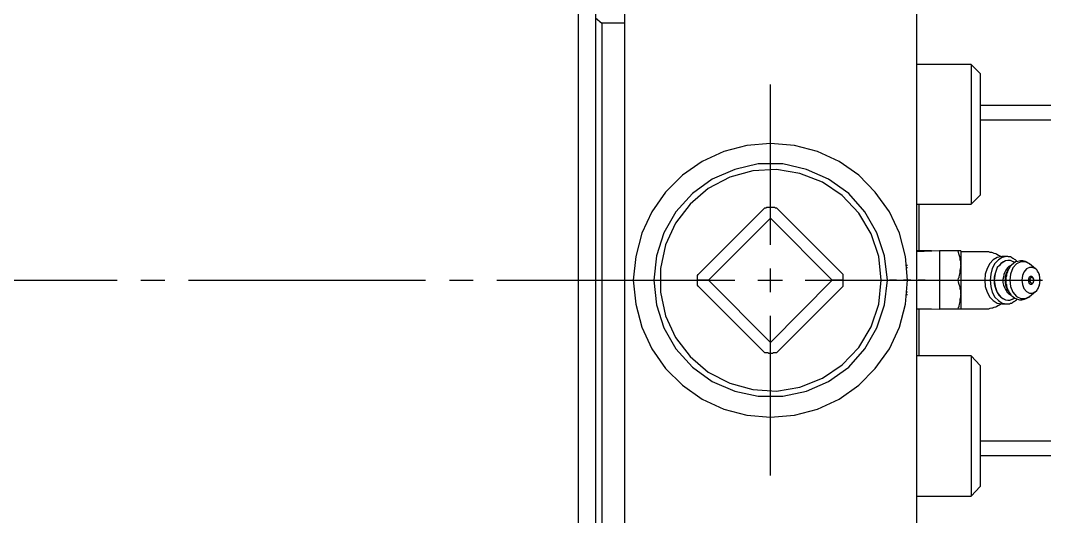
# Model space of a CAD drawing. Header units: millimetres. Extents: x -211 to 45495, y 24 to 52952.
# Drawn here: x 23495.8 to 23671.4, y 28251.5 to 28336.5 of the extents above; entities that cross this region are included whole.
import ezdxf

# ---------------------------------------------------------------- set-up
doc = ezdxf.new("R2010")
doc.units = ezdxf.units.MM
doc.layers.add('Layer2', color=7, linetype='Continuous')

# ---------------------------------------------------------------- blocks, each defined once
blk = doc.blocks.new('BLKF1005')
at = {"layer": 'Layer2', "color": 7, "linetype": 'Continuous', "lineweight": 25}
for p, q in [((23665.96, 28294.13), (23665.53, 28293.09)), ((23666.57, 28294.82), (23665.96, 28294.13)), ((23667.34, 28295.16), (23666.57, 28294.82)), ((23668.12, 28295.16), (23667.34, 28295.16)), ((23668.8, 28294.82), (23668.12, 28295.16)), ((23665.53, 28293.09), (23665.45, 28292.06)), ((23665.45, 28292.06), (23665.53, 28290.94)), ((23665.53, 28290.94), (23665.96, 28289.99)), ((23665.96, 28289.99), (23666.57, 28289.22)), ((23666.57, 28289.22), (23667.34, 28288.88)), ((23667.34, 28288.88), (23668.12, 28288.88))]:
    blk.add_line(p, q, dxfattribs=at)
blk = doc.blocks.new('BLKF1006')
at = {"layer": 'Layer2', "color": 7, "linetype": 'Continuous', "lineweight": 25}
for p, q in [((23670.18, 28290.43), (23670.27, 28290.6)), ((23670.27, 28290.6), (23670.35, 28290.77)), ((23670.35, 28290.77), (23670.44, 28290.94)), ((23670.44, 28290.94), (23670.53, 28291.11)), ((23670.53, 28291.29), (23670.61, 28291.46)), ((23670.53, 28291.11), (23670.53, 28291.29)), ((23670.61, 28291.63), (23670.61, 28291.8)), ((23670.61, 28291.46), (23670.61, 28291.63)), ((23669.84, 28290.08), (23670.01, 28290.17)), ((23670.01, 28290.17), (23670.1, 28290.34)), ((23670.1, 28290.34), (23670.18, 28290.43))]:
    blk.add_line(p, q, dxfattribs=at)
blk = doc.blocks.new('BLKF1007')
at = {"layer": 'Layer2', "color": 7, "linetype": 'Continuous', "lineweight": 25}
for p, q in [((23668.8, 28294.21), (23668.29, 28293.96)), ((23669.32, 28294.21), (23668.8, 28294.21)), ((23669.84, 28293.96), (23669.32, 28294.21)), ((23667.6, 28292.84), (23667.51, 28292.06)), ((23667.86, 28293.44), (23667.6, 28292.84)), ((23668.29, 28293.96), (23667.86, 28293.44)), ((23667.51, 28292.06), (23667.6, 28291.29)), ((23667.6, 28291.29), (23667.86, 28290.6)), ((23667.86, 28290.6), (23668.29, 28290.08)), ((23668.29, 28290.08), (23668.8, 28289.82)), ((23668.8, 28289.82), (23669.32, 28289.82))]:
    blk.add_line(p, q, dxfattribs=at)
blk = doc.blocks.new('BLKF1008')
at = {"layer": 'Layer2', "color": 7, "linetype": 'Continuous', "lineweight": 25}
for p, q in [((23670.1, 28293.78), (23670.01, 28293.87)), ((23670.18, 28293.61), (23670.1, 28293.78)), ((23670.27, 28293.44), (23670.18, 28293.61)), ((23670.35, 28293.35), (23670.27, 28293.44)), ((23670.44, 28293.18), (23670.35, 28293.35)), ((23670.53, 28293.01), (23670.44, 28293.18)), ((23670.53, 28292.84), (23670.53, 28293.01)), ((23670.61, 28292.58), (23670.53, 28292.84)), ((23670.61, 28292.23), (23670.61, 28292.58)), ((23670.7, 28292.06), (23670.61, 28292.23))]:
    blk.add_line(p, q, dxfattribs=at)
blk = doc.blocks.new('BLKF1009')
at = {"layer": 'Layer2', "color": 7, "linetype": 'Continuous', "lineweight": 25}
for p, q in [((23664.76, 28292.49), (23664.76, 28291.37)), ((23664.76, 28291.37), (23664.84, 28291.29)), ((23664.84, 28291.29), (23664.84, 28291.03)), ((23664.84, 28291.03), (23664.93, 28290.86)), ((23664.93, 28290.86), (23664.93, 28290.77)), ((23664.93, 28290.77), (23664.93, 28290.68)), ((23664.93, 28290.68), (23665.02, 28290.51)), ((23665.02, 28290.51), (23665.02, 28290.43)), ((23665.02, 28290.43), (23665.1, 28290.43)), ((23665.1, 28290.43), (23665.1, 28290.34)), ((23665.1, 28290.34), (23665.1, 28290.25)), ((23665.1, 28290.25), (23665.19, 28290.25)), ((23665.19, 28290.25), (23665.19, 28290.17)), ((23665.19, 28290.17), (23665.19, 28290.08)), ((23665.19, 28290.08), (23665.27, 28290.08))]:
    blk.add_line(p, q, dxfattribs=at)
blk = doc.blocks.new('BLKF1010')
at = {"layer": 'Layer2', "color": 7, "linetype": 'Continuous', "lineweight": 25}
for p, q in [((23664.76, 28292.49), (23664.76, 28291.37)), ((23664.76, 28291.37), (23664.84, 28290.94)), ((23664.84, 28290.94), (23665.02, 28290.51)), ((23665.02, 28290.51), (23665.02, 28290.43)), ((23665.02, 28290.43), (23665.1, 28290.43)), ((23665.1, 28290.43), (23665.1, 28290.34)), ((23665.1, 28290.34), (23665.27, 28289.99)), ((23665.27, 28289.99), (23665.53, 28289.65)), ((23665.53, 28289.65), (23665.62, 28289.56)), ((23665.62, 28289.56), (23665.62, 28289.48)), ((23665.62, 28289.48), (23665.96, 28289.22)), ((23665.96, 28289.22), (23666.31, 28288.96)), ((23666.31, 28288.96), (23666.74, 28288.79)), ((23666.74, 28288.79), (23667.08, 28288.7)), ((23667.08, 28288.7), (23667.51, 28288.7)), ((23667.51, 28288.7), (23667.94, 28288.79)), ((23667.94, 28288.79), (23668.37, 28288.96)), ((23668.37, 28288.96), (23668.72, 28289.13))]:
    blk.add_line(p, q, dxfattribs=at)
blk = doc.blocks.new('BLKF1011')
at = {"layer": 'Layer2', "color": 7, "linetype": 'Continuous', "lineweight": 25}
for p, q in [((23665.45, 28294.3), (23665.27, 28294.04)), ((23665.27, 28294.04), (23665.27, 28293.96)), ((23665.7, 28294.64), (23665.45, 28294.3)), ((23666.05, 28294.9), (23665.7, 28294.64)), ((23666.39, 28295.16), (23666.05, 28294.9)), ((23666.82, 28295.25), (23666.39, 28295.16)), ((23667.25, 28295.33), (23666.82, 28295.25)), ((23667.68, 28295.33), (23667.25, 28295.33)), ((23668.12, 28295.25), (23667.68, 28295.33)), ((23668.46, 28295.08), (23668.12, 28295.25)), ((23668.55, 28294.99), (23668.46, 28295.08)), ((23668.89, 28294.82), (23668.55, 28294.99)), ((23668.89, 28294.73), (23668.89, 28294.82)), ((23665.02, 28293.44), (23664.84, 28293.09)), ((23664.84, 28293.09), (23664.84, 28292.84)), ((23665.27, 28293.96), (23665.02, 28293.61)), ((23665.02, 28293.61), (23665.02, 28293.44))]:
    blk.add_line(p, q, dxfattribs=at)
blk = doc.blocks.new('BLKF1012')
at = {"layer": 'Layer2', "color": 7, "linetype": 'Continuous', "lineweight": 25}
for p, q in [((23668.72, 28292.49), (23668.63, 28292.23)), ((23668.63, 28292.23), (23668.63, 28292.06)), ((23668.8, 28292.58), (23668.72, 28292.49)), ((23668.98, 28292.66), (23668.8, 28292.58)), ((23669.15, 28292.66), (23668.98, 28292.66)), ((23669.32, 28292.58), (23669.15, 28292.66)), ((23669.58, 28292.23), (23669.41, 28292.49)), ((23669.58, 28292.06), (23669.58, 28292.23)), ((23668.63, 28292.06), (23668.63, 28291.8)), ((23668.63, 28291.8), (23668.72, 28291.54)), ((23668.72, 28291.54), (23668.8, 28291.46)), ((23668.8, 28291.46), (23668.98, 28291.37)), ((23668.98, 28291.37), (23669.15, 28291.37)), ((23669.15, 28291.37), (23669.32, 28291.46)), ((23669.32, 28291.46), (23669.49, 28291.63)), ((23669.49, 28291.63), (23669.58, 28291.89)), ((23669.58, 28291.89), (23669.58, 28292.06))]:
    blk.add_line(p, q, dxfattribs=at)
blk = doc.blocks.new('BLKF1013')
at = {"layer": 'Layer2', "color": 7, "linetype": 'Continuous', "lineweight": 25}
for p, q in [((23669.41, 28292.49), (23669.32, 28292.49)), ((23669.41, 28292.41), (23669.41, 28292.49)), ((23669.49, 28292.41), (23669.41, 28292.41)), ((23669.49, 28292.23), (23669.49, 28292.41)), ((23669.58, 28292.23), (23669.49, 28292.23)), ((23669.58, 28292.06), (23669.58, 28292.23))]:
    blk.add_line(p, q, dxfattribs=at)
blk = doc.blocks.new('BLKF1014')
at = {"layer": 'Layer2', "color": 7, "linetype": 'Continuous', "lineweight": 25}
for p, q in [((23669.23, 28291.54), (23669.32, 28291.54)), ((23669.32, 28291.54), (23669.41, 28291.63)), ((23669.41, 28291.63), (23669.49, 28291.63)), ((23669.49, 28291.72), (23669.49, 28291.8)), ((23669.49, 28291.8), (23669.58, 28291.8)), ((23669.49, 28291.63), (23669.49, 28291.72)), ((23669.58, 28291.89), (23669.58, 28291.98)), ((23669.58, 28291.8), (23669.58, 28291.89))]:
    blk.add_line(p, q, dxfattribs=at)
blk = doc.blocks.new('BLKF1015')
at = {"layer": 'Layer2', "color": 7, "linetype": 'Continuous', "lineweight": 25}
for p, q in [((23668.98, 28292.41), (23668.89, 28292.23)), ((23668.89, 28292.23), (23668.89, 28292.15)), ((23669.06, 28292.49), (23668.98, 28292.41)), ((23669.23, 28292.49), (23669.06, 28292.49)), ((23668.89, 28292.15), (23668.89, 28292.06)), ((23668.89, 28292.06), (23668.89, 28291.89)), ((23668.89, 28291.89), (23668.89, 28291.8)), ((23668.89, 28291.8), (23668.98, 28291.63)), ((23668.98, 28291.63), (23669.06, 28291.63)), ((23669.06, 28291.63), (23669.15, 28291.54))]:
    blk.add_line(p, q, dxfattribs=at)
blk = doc.blocks.new('BLKF1016')
at = {"layer": 'Layer2', "color": 7, "linetype": 'Continuous', "lineweight": 25}
for p, q in [((23664.84, 28293.09), (23664.76, 28293.01)), ((23664.76, 28293.01), (23664.76, 28292.92)), ((23664.93, 28293.44), (23664.84, 28293.35)), ((23664.84, 28293.35), (23664.84, 28293.27)), ((23664.84, 28293.27), (23664.84, 28293.18)), ((23664.84, 28293.18), (23664.84, 28293.09)), ((23665.02, 28293.61), (23664.93, 28293.53)), ((23664.93, 28293.53), (23664.93, 28293.44)), ((23665.1, 28293.7), (23665.02, 28293.7)), ((23665.02, 28293.7), (23665.02, 28293.61))]:
    blk.add_line(p, q, dxfattribs=at)
blk = doc.blocks.new('BLKF1017')
at = {"layer": 'Layer2', "color": 7, "linetype": 'Continuous', "lineweight": 25}
for p, q in [((23665.27, 28294.04), (23665.27, 28293.96)), ((23664.84, 28292.75), (23664.76, 28292.75)), ((23664.76, 28292.75), (23664.76, 28292.66)), ((23664.76, 28292.66), (23664.76, 28292.58)), ((23664.93, 28293.18), (23664.84, 28293.09)), ((23664.84, 28293.09), (23664.84, 28292.92)), ((23664.84, 28292.92), (23664.84, 28292.84)), ((23664.84, 28292.84), (23664.84, 28292.75)), ((23665.02, 28293.44), (23664.93, 28293.35)), ((23664.93, 28293.35), (23664.93, 28293.27)), ((23664.93, 28293.27), (23664.93, 28293.18)), ((23665.1, 28293.7), (23665.02, 28293.61)), ((23665.02, 28293.61), (23665.02, 28293.53)), ((23665.02, 28293.53), (23665.02, 28293.44)), ((23665.19, 28293.87), (23665.1, 28293.78)), ((23665.1, 28293.78), (23665.1, 28293.7)), ((23665.27, 28293.96), (23665.19, 28293.96)), ((23665.19, 28293.96), (23665.19, 28293.87))]:
    blk.add_line(p, q, dxfattribs=at)
blk = doc.blocks.new('BLKF1018')
at = {"layer": 'Layer2', "color": 7, "linetype": 'Continuous', "lineweight": 25}
for p, q in [((23664.76, 28292.75), (23664.67, 28292.75)), ((23664.67, 28292.75), (23664.67, 28291.37)), ((23664.76, 28292.84), (23664.76, 28292.75)), ((23664.67, 28291.37), (23664.76, 28291.29)), ((23664.76, 28291.29), (23664.76, 28291.11)), ((23664.76, 28291.11), (23664.76, 28290.94)), ((23664.76, 28290.94), (23664.84, 28290.77)), ((23664.84, 28290.77), (23664.93, 28290.68)), ((23664.93, 28290.68), (23664.93, 28290.6)), ((23664.93, 28290.6), (23664.93, 28290.51)), ((23664.93, 28290.51), (23665.02, 28290.51)), ((23665.02, 28290.51), (23665.02, 28290.43)), ((23665.02, 28290.43), (23665.02, 28290.34))]:
    blk.add_line(p, q, dxfattribs=at)
blk = doc.blocks.new('BLKF1019')
at = {"layer": 'Layer2', "color": 7, "linetype": 'Continuous', "lineweight": 25}
for p, q in [((23665.02, 28294.13), (23664.76, 28293.78)), ((23665.27, 28294.39), (23665.02, 28294.13)), ((23665.62, 28294.56), (23665.27, 28294.39)), ((23664.33, 28292.58), (23664.24, 28292.15)), ((23664.41, 28293.01), (23664.33, 28292.58)), ((23664.58, 28293.44), (23664.41, 28293.01)), ((23664.76, 28293.78), (23664.58, 28293.44)), ((23664.24, 28292.15), (23664.24, 28291.63)), ((23664.24, 28291.63), (23664.33, 28291.2)), ((23664.33, 28291.2), (23664.5, 28290.77)), ((23664.5, 28290.77), (23664.67, 28290.43)), ((23664.67, 28290.43), (23664.93, 28290.08)), ((23664.93, 28290.08), (23664.93, 28289.99)), ((23664.93, 28289.99), (23665.02, 28289.91)), ((23665.02, 28289.91), (23665.1, 28289.91)), ((23665.1, 28289.91), (23665.1, 28289.82)), ((23665.1, 28289.82), (23665.19, 28289.74)), ((23665.19, 28289.74), (23665.27, 28289.74)), ((23665.27, 28289.74), (23665.27, 28289.65)), ((23665.27, 28289.65), (23665.36, 28289.65)), ((23665.36, 28289.65), (23665.45, 28289.65)), ((23665.45, 28289.65), (23665.45, 28289.56)), ((23665.45, 28289.56), (23665.53, 28289.56))]:
    blk.add_line(p, q, dxfattribs=at)
blk = doc.blocks.new('BLKF1020')
at = {"layer": 'Layer2', "color": 7, "linetype": 'Continuous', "lineweight": 25}
for p, q in [((23664.76, 28292.92), (23664.84, 28293.27)), ((23664.84, 28293.27), (23664.93, 28293.35)), ((23664.93, 28293.44), (23665.1, 28293.78)), ((23664.93, 28293.35), (23664.93, 28293.44))]:
    blk.add_line(p, q, dxfattribs=at)
blk = doc.blocks.new('BLKF1021')
at = {"layer": 'Layer2', "color": 7, "linetype": 'Continuous', "lineweight": 25}
for p, q in [((23664.67, 28292.58), (23664.67, 28292.66)), ((23664.67, 28292.49), (23664.67, 28292.58)), ((23664.67, 28292.06), (23664.67, 28292.49)), ((23664.67, 28291.63), (23664.67, 28292.06)), ((23664.76, 28291.2), (23664.67, 28291.63)), ((23664.84, 28290.86), (23664.76, 28291.2)), ((23664.84, 28290.77), (23664.84, 28290.86)), ((23664.93, 28290.68), (23664.84, 28290.77)), ((23665.1, 28290.34), (23664.93, 28290.68)), ((23665.1, 28290.25), (23665.1, 28290.34))]:
    blk.add_line(p, q, dxfattribs=at)
blk = doc.blocks.new('BLKF1022')
at = {"layer": 'Layer2', "color": 7, "linetype": 'Continuous', "lineweight": 25}
for p, q in [((23663.29, 28294.21), (23662.95, 28293.18)), ((23663.98, 28294.9), (23663.29, 28294.21)), ((23664.67, 28295.33), (23663.98, 28294.9)), ((23665.53, 28295.42), (23664.67, 28295.33)), ((23666.31, 28295.08), (23665.53, 28295.42)), ((23662.95, 28293.18), (23662.78, 28292.06)), ((23662.78, 28292.06), (23662.95, 28290.94)), ((23662.95, 28290.94), (23663.29, 28289.91)), ((23663.29, 28289.91), (23663.9, 28289.13)), ((23663.9, 28289.13), (23664.67, 28288.7)), ((23664.67, 28288.7), (23665.45, 28288.62))]:
    blk.add_line(p, q, dxfattribs=at)
blk = doc.blocks.new('BLKF1023')
at = {"layer": 'Layer2', "color": 7, "linetype": 'Continuous', "lineweight": 25}
for p, q in [((23666.39, 28288.53), (23666.57, 28288.7)), ((23664.93, 28288.01), (23665.36, 28288.01)), ((23665.36, 28288.01), (23665.53, 28288.1)), ((23665.53, 28288.1), (23665.7, 28288.1)), ((23665.7, 28288.1), (23665.88, 28288.19)), ((23665.88, 28288.19), (23665.96, 28288.27)), ((23665.96, 28288.27), (23666.13, 28288.36)), ((23666.13, 28288.36), (23666.31, 28288.44)), ((23666.31, 28288.44), (23666.39, 28288.53))]:
    blk.add_line(p, q, dxfattribs=at)
blk = doc.blocks.new('BLKF1024')
at = {"layer": 'Layer2', "color": 7, "linetype": 'Continuous', "lineweight": 25}
for p, q in [((23663.29, 28294.21), (23663.12, 28293.7)), ((23663.64, 28294.56), (23663.29, 28294.21)), ((23663.9, 28294.9), (23663.64, 28294.56)), ((23664.33, 28295.16), (23663.9, 28294.9)), ((23664.67, 28295.33), (23664.33, 28295.16)), ((23665.1, 28295.42), (23664.67, 28295.33)), ((23665.53, 28295.42), (23665.1, 28295.42)), ((23665.88, 28295.25), (23665.53, 28295.42)), ((23666.31, 28295.08), (23665.88, 28295.25)), ((23662.95, 28293.18), (23662.78, 28292.58)), ((23662.78, 28292.58), (23662.78, 28292.06)), ((23663.12, 28293.7), (23662.95, 28293.18)), ((23662.78, 28292.06), (23662.78, 28291.46)), ((23662.78, 28291.46), (23662.95, 28290.86)), ((23662.95, 28290.86), (23663.12, 28290.34)), ((23663.12, 28290.34), (23663.29, 28289.91)), ((23663.29, 28289.91), (23663.55, 28289.48)), ((23663.55, 28289.48), (23663.9, 28289.13)), ((23663.9, 28289.13), (23664.24, 28288.88)), ((23664.24, 28288.88), (23664.67, 28288.7)), ((23664.67, 28288.7), (23665.1, 28288.62)), ((23665.45, 28288.62), (23665.88, 28288.79)), ((23665.1, 28288.62), (23665.45, 28288.62))]:
    blk.add_line(p, q, dxfattribs=at)
blk = doc.blocks.new('BLKF1025')
at = {"layer": 'Layer2', "color": 7, "linetype": 'Continuous', "lineweight": 25}
for p, q in [((23663.29, 28295.94), (23662.6, 28295.51)), ((23664.07, 28296.11), (23663.29, 28295.94)), ((23661.57, 28294.04), (23661.23, 28293.09)), ((23662, 28294.9), (23661.57, 28294.04)), ((23662.6, 28295.51), (23662, 28294.9)), ((23661.23, 28293.09), (23661.14, 28292.06)), ((23661.14, 28292.06), (23661.23, 28290.94)), ((23661.23, 28290.94), (23661.57, 28289.99)), ((23661.57, 28289.99), (23662, 28289.13)), ((23662, 28289.13), (23662.6, 28288.53)), ((23662.6, 28288.53), (23663.29, 28288.1))]:
    blk.add_line(p, q, dxfattribs=at)
blk = doc.blocks.new('BLKF1026')
at = {"layer": 'Layer2', "color": 7, "linetype": 'Continuous', "lineweight": 25}
for p, q in [((23664.15, 28295.94), (23663.47, 28295.51)), ((23664.93, 28296.11), (23664.15, 28295.94)), ((23665.1, 28296.11), (23664.93, 28296.11)), ((23665.19, 28296.02), (23665.1, 28296.11)), ((23665.36, 28296.02), (23665.19, 28296.02)), ((23665.53, 28296.02), (23665.36, 28296.02)), ((23665.7, 28295.94), (23665.53, 28296.02)), ((23665.79, 28295.85), (23665.7, 28295.94)), ((23665.96, 28295.76), (23665.79, 28295.85)), ((23666.13, 28295.68), (23665.96, 28295.76)), ((23662.43, 28294.04), (23662.17, 28293.09)), ((23662.86, 28294.9), (23662.43, 28294.04)), ((23663.47, 28295.51), (23662.86, 28294.9)), ((23666.22, 28295.59), (23666.13, 28295.68)), ((23666.39, 28295.51), (23666.22, 28295.59)), ((23666.57, 28295.33), (23666.39, 28295.51)), ((23666.65, 28295.25), (23666.57, 28295.33)), ((23662.17, 28293.09), (23662.09, 28292.06)), ((23662.09, 28292.06), (23662.17, 28290.94)), ((23662.17, 28290.94), (23662.43, 28289.99)), ((23662.43, 28289.99), (23662.86, 28289.13)), ((23662.86, 28289.13), (23663.47, 28288.53)), ((23663.47, 28288.53), (23664.15, 28288.1))]:
    blk.add_line(p, q, dxfattribs=at)
blk = doc.blocks.new('BLKF1027')
at = {"layer": 'Layer2', "color": 7, "linetype": 'Continuous', "lineweight": 25}
for p, q in [((23656.75, 28291.29), (23656.66, 28291.72)), ((23656.92, 28290.86), (23656.75, 28291.29)), ((23656.92, 28290.43), (23656.92, 28290.86)), ((23657.01, 28290.43), (23656.92, 28290.43)), ((23657.01, 28289.56), (23657.01, 28290.43))]:
    blk.add_line(p, q, dxfattribs=at)
blk = doc.blocks.new('BLKF1028')
at = {"layer": 'Layer2', "color": 7, "linetype": 'Continuous', "lineweight": 25}
for p, q in [((23656.92, 28288.79), (23657.01, 28289.13)), ((23656.92, 28288.36), (23656.92, 28288.79)), ((23656.58, 28287.07), (23656.66, 28287.41)), ((23656.66, 28287.41), (23656.75, 28287.5)), ((23656.75, 28287.58), (23656.83, 28287.93)), ((23656.75, 28287.5), (23656.75, 28287.58)), ((23656.83, 28287.93), (23656.92, 28288.36))]:
    blk.add_line(p, q, dxfattribs=at)
blk = doc.blocks.new('BLKF1029')
at = {"layer": 'Layer2', "color": 7, "linetype": 'Continuous', "lineweight": 25}
for p, q in [((23656.75, 28296.37), (23656.66, 28296.8)), ((23656.92, 28295.85), (23656.75, 28296.37)), ((23656.92, 28295.42), (23656.92, 28295.85)), ((23657.01, 28295.42), (23656.92, 28295.42)), ((23657.01, 28294.56), (23657.01, 28295.42))]:
    blk.add_line(p, q, dxfattribs=at)
blk = doc.blocks.new('BLKF1030')
at = {"layer": 'Layer2', "color": 7, "linetype": 'Continuous', "lineweight": 25}
for p, q in [((23656.92, 28293.78), (23657.01, 28294.21)), ((23656.58, 28292.06), (23656.66, 28292.41)), ((23656.66, 28292.41), (23656.75, 28292.49)), ((23656.75, 28292.58), (23656.83, 28292.92)), ((23656.75, 28292.49), (23656.75, 28292.58)), ((23656.83, 28292.92), (23656.92, 28293.35)), ((23656.92, 28293.35), (23656.92, 28293.78))]:
    blk.add_line(p, q, dxfattribs=at)
blk = doc.blocks.new('BLKF1031')
at = {"layer": 'Layer2', "color": 7, "linetype": 'Continuous', "lineweight": 25}
for p, q in [((23661.57, 28296.88), (23661.4, 28296.88)), ((23661.83, 28296.88), (23661.57, 28296.88)), ((23662.09, 28296.8), (23661.83, 28296.88)), ((23662.35, 28296.8), (23662.09, 28296.8)), ((23662.52, 28296.71), (23662.35, 28296.8)), ((23662.78, 28296.63), (23662.52, 28296.71)), ((23663.03, 28296.54), (23662.78, 28296.63)), ((23663.21, 28296.45), (23663.03, 28296.54)), ((23663.47, 28296.28), (23663.21, 28296.45)), ((23663.64, 28296.19), (23663.47, 28296.28)), ((23663.9, 28296.11), (23663.64, 28296.19))]:
    blk.add_line(p, q, dxfattribs=at)
blk = doc.blocks.new('BLKF1032')
at = {"layer": 'Layer2', "color": 7, "linetype": 'Continuous', "lineweight": 25}
for p, q in [((23661.14, 28287.15), (23661.83, 28287.15)), ((23661.83, 28287.15), (23662.09, 28287.24)), ((23662.09, 28287.24), (23662.35, 28287.33)), ((23662.35, 28287.33), (23662.52, 28287.33)), ((23662.52, 28287.33), (23662.78, 28287.41)), ((23662.78, 28287.41), (23663.03, 28287.5)), ((23663.03, 28287.5), (23663.21, 28287.58)), ((23663.21, 28287.58), (23663.47, 28287.76)), ((23663.47, 28287.76), (23663.64, 28287.84))]:
    blk.add_line(p, q, dxfattribs=at)
blk = doc.blocks.new('BLKF1365')
at = {"layer": 'Layer2', "color": 7, "linetype": 'Continuous', "lineweight": 25}
for p, q in [((23623.59, 28304.46), (23623.77, 28304.55)), ((23623.77, 28304.55), (23625.06, 28304.55)), ((23625.06, 28304.55), (23625.23, 28304.46)), ((23623.42, 28304.46), (23623.59, 28304.46))]:
    blk.add_line(p, q, dxfattribs=at)
blk = doc.blocks.new('BLKF1366')
at = {"layer": 'Layer2', "color": 7, "linetype": 'Continuous', "lineweight": 25}
for p, q in [((23623.77, 28279.57), (23623.59, 28279.57)), ((23623.94, 28279.57), (23623.77, 28279.57)), ((23624.11, 28279.49), (23623.94, 28279.57)), ((23624.71, 28279.49), (23624.11, 28279.49)), ((23624.89, 28279.57), (23624.71, 28279.49)), ((23625.4, 28279.57), (23624.89, 28279.57))]:
    blk.add_line(p, q, dxfattribs=at)
blk = doc.blocks.new('BLKF1367')
at = {"layer": 'Layer2', "color": 7, "linetype": 'Continuous', "lineweight": 25}
for p, q in [((23621.36, 28310.75), (23617.39, 28309.71)), ((23625.4, 28311.01), (23621.36, 28310.75)), ((23629.45, 28310.32), (23625.4, 28311.01)), ((23633.33, 28308.85), (23629.45, 28310.32)), ((23617.39, 28309.71), (23613.69, 28307.73)), ((23636.68, 28306.53), (23633.33, 28308.85)), ((23613.69, 28307.73), (23610.59, 28305.06)), ((23639.53, 28303.51), (23636.68, 28306.53)), ((23610.59, 28305.06), (23608.09, 28301.79)), ((23641.68, 28299.98), (23639.53, 28303.51)), ((23608.09, 28301.79), (23606.37, 28298.09)), ((23642.97, 28296.11), (23641.68, 28299.98)), ((23606.37, 28298.09), (23605.51, 28294.04)), ((23643.4, 28292.06), (23642.97, 28296.11)), ((23605.51, 28294.04), (23605.51, 28289.99)), ((23605.51, 28289.99), (23606.37, 28285.95)), ((23641.68, 28284.05), (23642.97, 28287.93)), ((23606.37, 28285.95), (23608.09, 28282.24)), ((23639.53, 28280.52), (23641.68, 28284.05)), ((23608.09, 28282.24), (23610.59, 28278.97)), ((23636.68, 28277.51), (23639.53, 28280.52)), ((23610.59, 28278.97), (23613.69, 28276.3)), ((23633.33, 28275.27), (23636.68, 28277.51)), ((23613.69, 28276.3), (23617.39, 28274.41)), ((23629.45, 28273.72), (23633.33, 28275.27)), ((23617.39, 28274.41), (23621.36, 28273.29)), ((23621.36, 28273.29), (23625.4, 28273.03)), ((23625.4, 28273.03), (23629.45, 28273.72))]:
    blk.add_line(p, q, dxfattribs=at)
blk = doc.blocks.new('BLKF1394')
at = {"layer": 'Layer2', "color": 7, "linetype": 'Continuous', "lineweight": 25}
for p, q in [((23622.3, 28311.95), (23618.26, 28311.01)), ((23626.52, 28311.95), (23622.3, 28311.95)), ((23630.57, 28311.01), (23626.52, 28311.95)), ((23618.26, 28311.01), (23614.38, 28309.37)), ((23634.36, 28309.37), (23630.57, 28311.01)), ((23614.38, 28309.37), (23611.02, 28306.87)), ((23637.8, 28306.87), (23634.36, 28309.37)), ((23611.02, 28306.87), (23608.18, 28303.77)), ((23640.56, 28303.77), (23637.8, 28306.87)), ((23608.18, 28303.77), (23606.11, 28300.16)), ((23642.63, 28300.16), (23640.56, 28303.77)), ((23606.11, 28300.16), (23604.82, 28296.19)), ((23643.92, 28296.19), (23642.63, 28300.16)), ((23604.82, 28296.19), (23604.39, 28292.06)), ((23644.43, 28292.06), (23643.92, 28296.19)), ((23604.39, 28292.06), (23604.82, 28287.84)), ((23604.82, 28287.84), (23606.11, 28283.88)), ((23642.63, 28283.88), (23643.92, 28287.84)), ((23606.11, 28283.88), (23608.18, 28280.26)), ((23640.56, 28280.26), (23642.63, 28283.88)), ((23608.18, 28280.26), (23611.02, 28277.16)), ((23637.8, 28277.16), (23640.56, 28280.26)), ((23611.02, 28277.16), (23614.38, 28274.67)), ((23634.36, 28274.67), (23637.8, 28277.16)), ((23614.38, 28274.67), (23618.26, 28273.03)), ((23630.57, 28273.03), (23634.36, 28274.67)), ((23618.26, 28273.03), (23622.3, 28272.17)), ((23626.52, 28272.17), (23630.57, 28273.03)), ((23622.3, 28272.17), (23626.52, 28272.17))]:
    blk.add_line(p, q, dxfattribs=at)
blk = doc.blocks.new('BLKF1395')
at = {"layer": 'Layer2', "color": 7, "linetype": 'Continuous', "lineweight": 25}
for p, q in [((23620.32, 28315.14), (23616.36, 28314.11)), ((23624.37, 28315.48), (23620.32, 28315.14)), ((23628.5, 28315.14), (23624.37, 28315.48)), ((23632.46, 28314.11), (23628.5, 28315.14)), ((23616.36, 28314.11), (23612.66, 28312.38)), ((23636.17, 28312.38), (23632.46, 28314.11)), ((23612.66, 28312.38), (23609.3, 28310.06)), ((23639.53, 28310.06), (23636.17, 28312.38)), ((23609.3, 28310.06), (23606.37, 28307.13)), ((23642.37, 28307.13), (23639.53, 28310.06)), ((23606.37, 28307.13), (23604.05, 28303.77)), ((23644.78, 28303.77), (23642.37, 28307.13)), ((23604.05, 28303.77), (23602.32, 28300.07)), ((23646.5, 28300.07), (23644.78, 28303.77)), ((23602.32, 28300.07), (23601.29, 28296.11)), ((23647.53, 28296.11), (23646.5, 28300.07)), ((23601.29, 28296.11), (23600.86, 28292.06)), ((23647.88, 28292.06), (23647.53, 28296.11)), ((23600.86, 28292.06), (23601.29, 28287.93)), ((23601.29, 28287.93), (23602.32, 28283.97)), ((23646.5, 28283.97), (23647.53, 28287.93)), ((23602.32, 28283.97), (23604.05, 28280.26)), ((23644.78, 28280.26), (23646.5, 28283.97)), ((23604.05, 28280.26), (23606.37, 28276.91)), ((23642.37, 28276.91), (23644.78, 28280.26)), ((23606.37, 28276.91), (23609.3, 28274.06)), ((23639.53, 28274.06), (23642.37, 28276.91)), ((23609.3, 28274.06), (23612.66, 28271.65)), ((23636.17, 28271.65), (23639.53, 28274.06)), ((23612.66, 28271.65), (23616.36, 28269.93)), ((23632.46, 28269.93), (23636.17, 28271.65)), ((23616.36, 28269.93), (23620.32, 28268.9)), ((23628.5, 28268.9), (23632.46, 28269.93)), ((23620.32, 28268.9), (23624.37, 28268.55)), ((23624.37, 28268.55), (23628.5, 28268.9))]:
    blk.add_line(p, q, dxfattribs=at)
blk = doc.blocks.new('BLKF800')
at = {"layer": 'Layer2', "color": 7, "linetype": 'Continuous', "lineweight": 25}
for p, q in [((23591.39, 28369.05), (23591.39, 28214.99)), ((23599.4, 28214.99), (23599.4, 28369.05)), ((23649.43, 28369.05), (23649.43, 28214.99)), ((23594.4, 28342.01), (23594.4, 28242.03)), ((23594.4, 28337.01), (23595.44, 28336.07)), ((23595.44, 28336.07), (23595.44, 28248.06)), ((23599.4, 28336.07), (23595.44, 28336.07)), ((23658.82, 28329), (23649.43, 28329)), ((23658.82, 28329), (23658.82, 28305.06)), ((23660.37, 28327.45), (23658.82, 28329)), ((23660.37, 28327.45), (23660.37, 28306.61)), ((23624.37, 28298.09), (23624.37, 28325.56)), ((23660.37, 28322.03), (23686.37, 28322.03)), ((23660.37, 28319.53), (23686.37, 28319.53)), ((23658.82, 28305.06), (23660.37, 28306.61)), ((23624.37, 28302.65), (23624.37, 28304.55)), ((23649.43, 28305.06), (23658.82, 28305.06)), ((23649.86, 28305.06), (23649.86, 28296.88)), ((23611.97, 28293.01), (23623.42, 28304.46)), ((23625.23, 28304.46), (23625.4, 28304.46)), ((23625.4, 28304.46), (23636.86, 28293.01)), ((23624.37, 28302.65), (23613.78, 28292.06)), ((23634.96, 28292.06), (23624.37, 28302.65)), ((23652.01, 28297.06), (23649.43, 28297.06)), ((23653.39, 28297.06), (23649.43, 28296.88)), ((23652.01, 28296.97), (23652.01, 28297.06)), ((23653.39, 28297.06), (23653.39, 28287.07)), ((23657.01, 28297.06), (23653.39, 28297.06)), ((23656.66, 28296.8), (23656.58, 28297.06)), ((23657.01, 28297.06), (23657.01, 28287.07)), ((23661.14, 28296.88), (23657.01, 28296.88)), ((23661.4, 28296.88), (23661.14, 28296.88)), ((23664.93, 28296.11), (23664.07, 28296.11)), ((23624.37, 28289.99), (23624.37, 28294.04)), ((23647.88, 28294.56), (23647.79, 28294.56)), ((23647.88, 28294.13), (23647.79, 28294.13)), ((23657.01, 28294.21), (23657.01, 28294.47)), ((23665.27, 28294.04), (23665.1, 28293.7)), ((23669.84, 28293.96), (23668.8, 28294.82)), ((23611.88, 28292.84), (23611.97, 28293.01)), ((23611.88, 28291.2), (23611.88, 28292.84)), ((23636.86, 28291.03), (23636.86, 28293.01)), ((23664.67, 28292.66), (23664.76, 28292.92)), ((23664.76, 28292.92), (23664.76, 28292.84)), ((23664.84, 28292.84), (23664.76, 28292.49)), ((23664.76, 28292.58), (23664.76, 28292.49)), ((23665.1, 28293.78), (23665.19, 28293.96)), ((23669.32, 28292.49), (23669.23, 28292.49)), ((23669.41, 28292.49), (23669.32, 28292.58)), ((23670.01, 28293.87), (23669.84, 28293.96)), ((23471.69, 28292.06), (23512.33, 28292.06)), ((23516.38, 28292.06), (23520.52, 28292.06)), ((23524.56, 28292.06), (23565.21, 28292.06)), ((23569.34, 28292.06), (23573.39, 28292.06)), ((23577.44, 28292.06), (23618.17, 28292.06)), ((23590.87, 28292.06), (23618.26, 28292.06)), ((23613.78, 28292.06), (23611.88, 28292.06)), ((23611.97, 28291.03), (23611.88, 28291.2)), ((23623.42, 28279.57), (23611.97, 28291.03)), ((23613.78, 28292.06), (23624.37, 28281.38)), ((23622.22, 28292.06), (23626.26, 28292.06)), ((23622.39, 28292.06), (23626.44, 28292.06)), ((23624.37, 28281.38), (23634.96, 28292.06)), ((23636.86, 28291.03), (23625.4, 28279.57)), ((23630.31, 28292.06), (23671.04, 28292.06)), ((23630.48, 28292.06), (23657.87, 28292.06)), ((23636.86, 28292.06), (23634.96, 28292.06)), ((23642.97, 28287.93), (23643.4, 28292.06)), ((23643.92, 28287.84), (23644.43, 28292.06)), ((23645.98, 28292.06), (23644.78, 28292.06)), ((23648.48, 28292.06), (23647.19, 28292.06)), ((23647.53, 28287.93), (23647.88, 28292.06)), ((23650.89, 28292.06), (23649.69, 28292.06)), ((23653.39, 28292.06), (23656.58, 28292.06)), ((23656.66, 28291.72), (23656.58, 28292.06)), ((23669.15, 28291.54), (23669.23, 28291.54)), ((23669.58, 28291.98), (23669.58, 28292.06)), ((23670.61, 28291.8), (23670.7, 28292.06)), ((23647.88, 28289.99), (23647.79, 28289.99)), ((23647.79, 28289.56), (23647.88, 28289.56)), ((23657.01, 28289.13), (23657.01, 28289.48)), ((23665.02, 28290.34), (23665.1, 28290.34)), ((23665.1, 28290.34), (23665.27, 28289.99)), ((23665.27, 28290.08), (23665.27, 28289.99)), ((23665.45, 28288.62), (23666.22, 28288.96)), ((23665.53, 28289.56), (23665.62, 28289.48)), ((23665.88, 28288.79), (23666.22, 28288.96)), ((23666.57, 28288.7), (23666.65, 28288.79)), ((23668.12, 28288.88), (23668.8, 28289.22)), ((23668.72, 28289.13), (23668.89, 28289.22)), ((23668.8, 28289.22), (23669.84, 28290.08)), ((23669.32, 28289.82), (23669.84, 28290.08)), ((23649.43, 28287.15), (23653.39, 28287.07)), ((23652.01, 28287.07), (23649.43, 28287.07)), ((23649.86, 28287.15), (23649.86, 28279.06)), ((23657.01, 28287.07), (23653.39, 28287.07)), ((23657.01, 28287.15), (23661.14, 28287.15)), ((23663.29, 28288.1), (23664.07, 28288.01)), ((23663.64, 28287.84), (23663.9, 28288.01)), ((23664.07, 28288.01), (23664.93, 28288.01)), ((23664.15, 28288.1), (23664.93, 28288.01)), ((23624.37, 28258.56), (23624.37, 28285.95)), ((23624.37, 28279.49), (23624.37, 28281.38)), ((23623.59, 28279.57), (23623.42, 28279.57)), ((23658.82, 28279.06), (23649.43, 28279.06)), ((23658.82, 28279.06), (23658.82, 28255.03)), ((23660.37, 28277.42), (23658.82, 28279.06)), ((23660.37, 28277.42), (23660.37, 28256.67)), ((23660.37, 28264.5), (23686.37, 28264.5)), ((23660.37, 28262.01), (23686.37, 28262.01)), ((23658.82, 28255.03), (23660.37, 28256.67)), ((23649.43, 28255.03), (23658.82, 28255.03))]:
    blk.add_line(p, q, dxfattribs=at)
for name in ['BLKF1395', 'BLKF1394', 'BLKF1367', 'BLKF1365', 'BLKF1029', 'BLKF1025', 'BLKF1031', 'BLKF1026', 'BLKF1030', 'BLKF1022', 'BLKF1024', 'BLKF1019', 'BLKF1017', 'BLKF1011', 'BLKF1005', 'BLKF1007', 'BLKF1018', 'BLKF1021', 'BLKF1020', 'BLKF1016', 'BLKF1009', 'BLKF1010', 'BLKF1012', 'BLKF1015', 'BLKF1013', 'BLKF1008', 'BLKF1027', 'BLKF1014', 'BLKF1006', 'BLKF1028', 'BLKF1023', 'BLKF1032', 'BLKF1366']:
    blk.add_blockref(name, (0, 0), dxfattribs=at)

msp = doc.modelspace()

# ---------------------------------------------------------------- block references
at = {"layer": 'Layer2', "color": 7, "linetype": 'Continuous', "lineweight": 25}
msp.add_blockref('BLKF800', (0, 0), dxfattribs=at)

doc.saveas('drawing.dxf')
